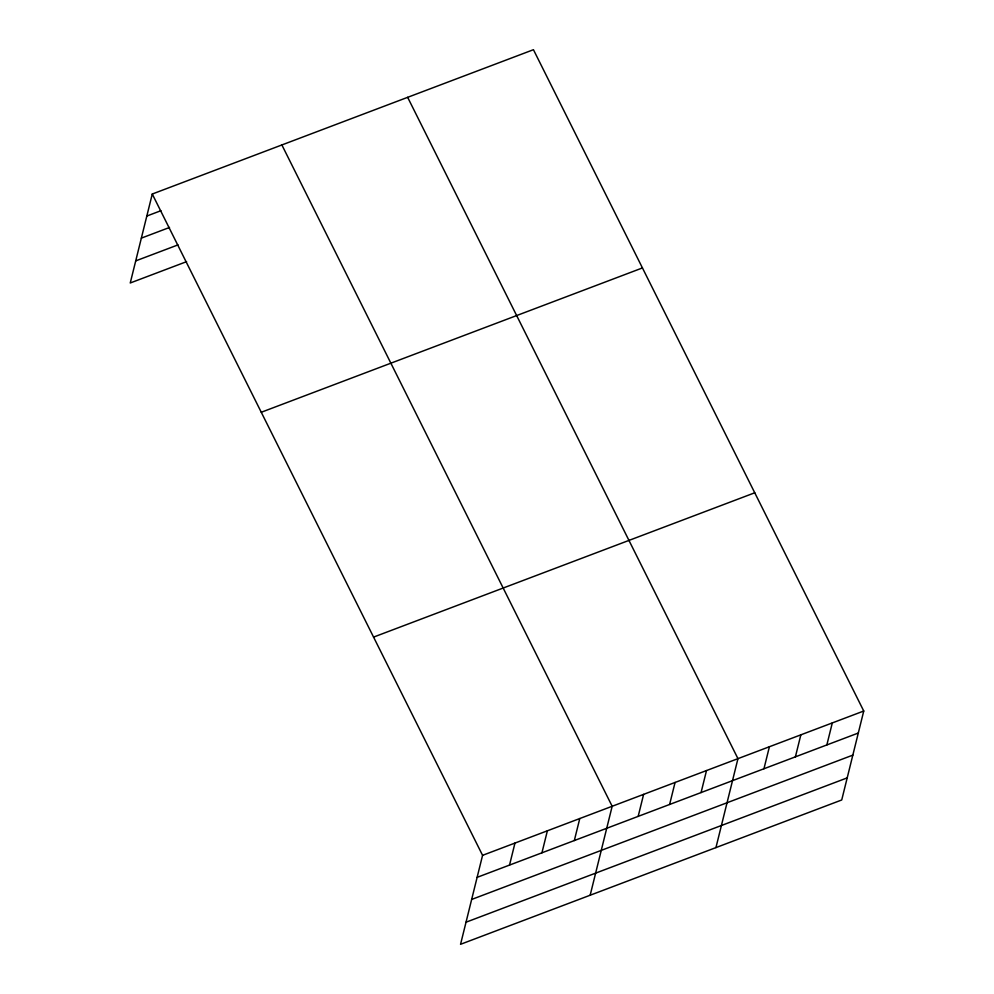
<?xml version="1.0" encoding="UTF-8"?>
<svg xmlns="http://www.w3.org/2000/svg" width="994" height="994" viewBox="0 0 994 994"><rect width="100%" height="100%" fill="white"/><g stroke="black" fill="none" stroke-linecap="round" stroke-linejoin="round"><path stroke-width="1.49" d="M152.268 194.029L482.575 855.337L460.557 944.3L841.732 799.971L863.749 711.021L533.443 49.7L152.268 194.029L130.251 282.979L186.599 261.646M509.524 865.091L514.967 843.074M541.929 852.827L547.371 830.81M574.321 840.551L579.775 818.534M590.163 895.234L612.167 806.271L281.874 144.95M638.173 816.385L643.615 794.368M669.621 804.469L675.063 782.452M701.068 792.566L706.51 770.549M715.941 847.609L737.958 758.646L407.652 97.325M763.951 768.76L769.406 746.742M795.399 756.844L800.853 734.827M826.846 744.941L832.301 722.924M146.826 216.046L160.904 210.703M141.359 238.125L169.527 227.464M135.718 260.888L177.988 244.897M261.273 412.262L642.447 267.933M373.57 637.104L754.744 492.788M482.575 855.337L863.749 711.021M477.12 877.354L858.294 733.038M471.653 899.446L852.827 755.129M466.024 922.208L847.199 777.88"/></g></svg>
